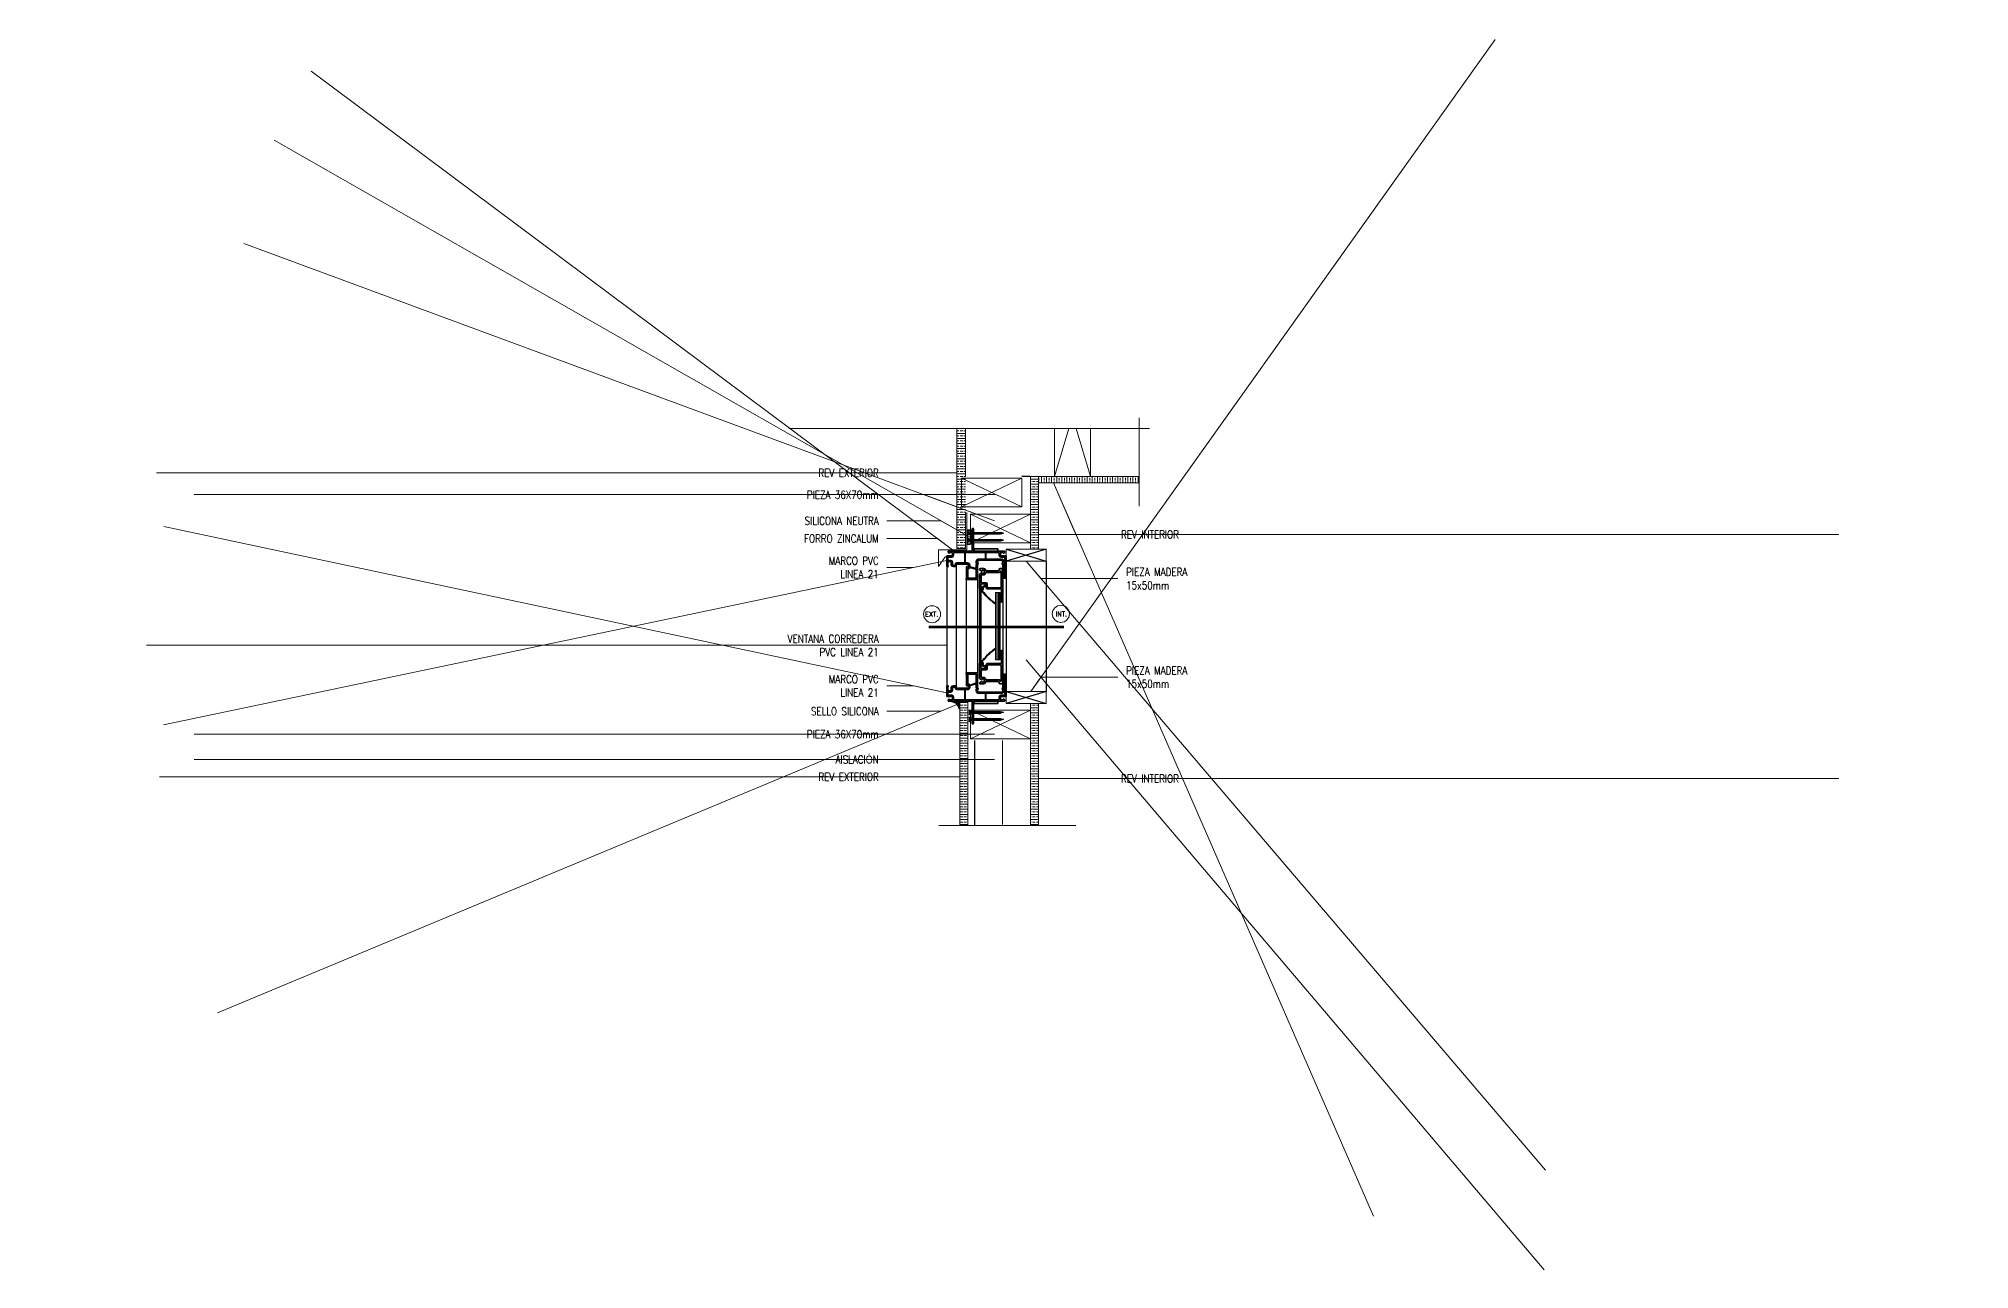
# Model space of a CAD drawing. Header units: metres. Extents: x -2 to 690, y -116 to 73.
# Drawn here: x 148.163 to 150.575, y 26.283 to 27.821 of the extents above; entities that cross this region are included whole.
import ezdxf

# ---------------------------------------------------------------- set-up
doc = ezdxf.new("R2010")
doc.units = ezdxf.units.M
doc.header["$LTSCALE"] = 5
doc.header["$MEASUREMENT"] = 0
doc.layers.get('0').update_dxf_attribs({"color": 30})
doc.layers.get('DEFPOINTS').update_dxf_attribs({"color": 210})
doc.layers.add('_AUX', color=210, linetype='Continuous', lineweight=18, plot=False)
for name, color, linetype, lineweight in [('A-ANNO-SYMB', 3, 'Continuous', 18), ('A-ANNO-TEXT', 3, 'Continuous', 18), ('A-DETL-PATT', 8, 'Continuous', 18), ('A-ELEV-MBE1', 7, 'Continuous', 35), ('A-ELEV-MBE2', 4, 'Continuous', 25), ('A-FURN', 8, 'Continuous', 18), ('A-WALL-PATT', 8, 'Continuous', 18), ('A-WALL-STUD', 3, 'Continuous', 18)]:
    doc.layers.add(name, color=color, linetype=linetype, lineweight=lineweight)
doc.styles.add('E-ROMANS', font='romans.shx', dxfattribs={"width": 0.8})
doc.dimstyles.new('E-0100_TICK_12', dxfattribs={"dimscale": 0.001, "dimtxt": 120, "dimasz": 120, "dimexe": 60, "dimexo": 40, "dimgap": 60, "dimtad": 0, "dimzin": 0, "dimdsep": 46, "dimtxsty": 'E-ROMANS', "dimblk": 'OBLIQUE', "dimcen": 60, "dimclrd": 256, "dimclre": 256, "dimclrt": 256, "dimadec": 0, "dimazin": 0, "dimtfac": 1, "dimtmove": 1, "dimatfit": 3, "dimldrblk": 'OPEN90', "dimfxl": 1, "dimtfill": 1, "dimtolj": 1, "dimtzin": 0, "dimlwd": -1, "dimarcsym": 0})
pattern_1 = [(0, (-421.595393, 3.4898223), (0, 0.00635), []), (0, (-421.595393, 3.4929973), (0, 0.00635), [0.003175, -0.0015875])]

# ---------------------------------------------------------------- blocks, each defined once
blk = doc.blocks.new('_Oblique')
at = {"color": 0, "linetype": 'ByBlock', "lineweight": -2}
blk.add_line((-0.5, -0.5), (0.5, 0.5), dxfattribs=at)

msp = doc.modelspace()

# ---------------------------------------------------------------- hatches: boundary and pattern name
at = {"layer": 'A-DETL-PATT'}
h = msp.add_hatch(dxfattribs=at)
h.set_pattern_fill('BRASS', color=256, scale=0.001, style=0)
h.set_pattern_definition(pattern_1)
h.paths.add_polyline_path([(149.3209, 27.2738), (149.3209, 27.3337), (149.3099, 27.3337), (149.3099, 27.1838), (149.3209, 27.1838), (149.3209, 27.2288)])
h = msp.add_hatch(dxfattribs=at)
h.set_pattern_fill('BRASS', color=256, scale=0.001, style=0)
h.set_pattern_definition(pattern_1)
h.paths.add_polyline_path([(149.4119, 27.2738), (149.4019, 27.2738), (149.4019, 27.183), (149.4119, 27.183)])
h = msp.add_hatch(dxfattribs=at)
h.set_pattern_fill('BRASS', color=256, scale=0.001, angle=90, style=0)
h.set_pattern_definition([(90, (-421.595393, 3.4898223), (-0.00635, 4e-19), []), (90, (-421.598568, 3.4898223), (-0.00635, 4e-19), [0.003175, -0.0015875])])
h.paths.add_polyline_path([(149.5379, 27.2738), (149.4769, 27.2738), (149.4769, 27.2738), (149.4318, 27.2738), (149.4318, 27.2738), (149.4119, 27.2738), (149.4119, 27.2658), (149.5379, 27.2658)])
h = msp.add_hatch(dxfattribs=at)
h.set_pattern_fill('LINE', color=256, scale=0.0001, angle=45, style=0)
h.set_pattern_definition([(45, (-421.59539288, 3.48982233), (-0.00022450640303, 0.00022450640303), [])])
edge = h.paths.add_edge_path()
edge.add_line((149.3128, 26.9921), (149.3037, 26.9921))
edge.add_spline(control_points=[(149.3037, 26.9921), (149.3074, 26.9914), (149.3091, 26.9902), (149.3104, 26.9885)], knot_values=[1, 1, 1, 1, 2, 2, 2, 2], weights=[1, 1, 1, 1], degree=3, periodic=0)
edge.add_spline(control_points=[(149.3104, 26.9885), (149.3118, 26.9867), (149.3125, 26.9845), (149.3128, 26.9831)], knot_values=[0, 0, 0, 0, 1, 1, 1, 1], weights=[1, 1, 1, 1], degree=3, periodic=0)
edge.add_line((149.3128, 26.9831), (149.3128, 26.9921))
h = msp.add_hatch(dxfattribs=at)
h.set_pattern_fill('BRASS', color=256, scale=0.001, style=0)
h.set_pattern_definition(pattern_1)
h.paths.add_polyline_path([(149.3238, 26.992), (149.3138, 26.992), (149.3138, 26.8377), (149.3238, 26.8377)])
h = msp.add_hatch(dxfattribs=at)
h.set_pattern_fill('BRASS', color=256, scale=0.001, style=0)
h.set_pattern_definition(pattern_1)
h.paths.add_polyline_path([(149.4119, 26.9902), (149.4019, 26.9902), (149.4019, 26.8377), (149.4119, 26.8377)])

# ---------------------------------------------------------------- linework, layer by layer
at = {"layer": '_AUX'}
msp.add_line((149.5379, 27.2367), (149.5379, 27.3469), dxfattribs=at)
for points in [[(149.5505, 27.3337), (149.0999, 27.3337)], [(149.2874, 26.8377), (149.4586, 26.8377)]]:
    msp.add_lwpolyline(points, dxfattribs=at)
at = {"layer": 'A-ANNO-SYMB'}
for p, q in [((149.3209, 27.2738), (149.3209, 27.3337)), ((149.5379, 27.2738), (149.4019, 27.2738)), ((149.5379, 27.2658), (149.4119, 27.2658)), ((149.358, 27.1287), (149.358, 27.0862)), ((149.358, 27.0862), (149.358, 27.1287)), ((149.364, 27.1287), (149.358, 27.1287)), ((149.358, 27.1287), (149.364, 27.1287)), ((149.3586, 27.0862), (149.3586, 27.1287)), ((149.3602, 27.0862), (149.3602, 27.1287)), ((149.3616, 27.1287), (149.363, 27.1287)), ((149.3618, 27.0862), (149.3618, 27.1287)), ((149.3634, 27.0862), (149.3634, 27.1287)), ((149.364, 27.1287), (149.364, 27.0862)), ((149.364, 27.1287), (149.364, 27.0862)), ((149.364, 27.118), (149.364, 27.128)), ((149.358, 27.0846), (149.358, 27.0447)), ((149.358, 27.0447), (149.358, 27.0846)), ((149.3586, 27.0447), (149.3586, 27.0846)), ((149.3602, 27.0447), (149.3602, 27.0846)), ((149.3618, 27.0447), (149.3618, 27.0846)), ((149.3634, 27.0447), (149.3634, 27.0846)), ((149.364, 27.0846), (149.364, 27.0447)), ((149.364, 27.0846), (149.364, 27.0447)), ((149.364, 27.0447), (149.358, 27.0447)), ((149.3639, 27.0447), (149.3606, 27.0447)), ((149.364, 27.0458), (149.364, 27.0558)), ((149.3128, 26.9921), (149.3037, 26.9921)), ((149.3128, 26.9831), (149.3128, 26.9921)), ((149.3238, 26.992), (149.3138, 26.992))]:
    msp.add_line(p, q, dxfattribs=at)
for points in [[(149.3099, 27.1838), (149.3099, 27.3337)], [(149.4769, 27.3337), (149.4769, 27.2738), (149.4318, 27.2738)], [(149.4319, 27.2738), (149.4319, 27.3337)], [(149.4498, 27.3337), (149.4319, 27.2738)], [(149.4589, 27.3337), (149.4769, 27.2738)], [(149.4019, 27.2738), (149.4019, 27.183)], [(149.4119, 27.183), (149.4119, 27.2738)], [(149.3224, 27.2288), (149.3224, 27.2288), (149.3224, 27.2288), (149.3224, 27.1822), (149.2868, 27.1822), (149.2868, 27.1614), (149.2957, 27.174), (149.2957, 27.174)], [(149.3209, 27.2288), (149.3209, 27.1838), (149.3099, 27.1838)], [(149.3138, 26.992), (149.3138, 26.8377)], [(149.3238, 26.8377), (149.3238, 26.992)], [(149.4019, 26.8377), (149.4019, 26.9902)], [(149.4119, 26.9902), (149.4119, 26.8377)]]:
    msp.add_lwpolyline(points, dxfattribs=at)
for points in [[(149.3715, 27.183), (149.4215, 27.183), (149.4215, 27.1679), (149.3715, 27.1679)], [(149.3715, 27.0052), (149.4215, 27.0052), (149.4215, 26.9902), (149.3715, 26.9902)]]:
    msp.add_lwpolyline(points, close=True, dxfattribs=at)
msp.add_open_spline([(149.3128, 26.9831), (149.3125, 26.9845), (149.3118, 26.9867), (149.3104, 26.9885), (149.3091, 26.9902), (149.3074, 26.9914), (149.3037, 26.9921)], degree=3, knots=[0, 0, 0, 0, 1, 1, 1, 2, 2, 2, 2], dxfattribs=at)
at = {"layer": 'A-ANNO-TEXT'}
for centre, radius, start, end in [((149.2789, 27.1017), 0.0106, 0, 180), ((149.2789, 27.1017), 0.0106, 180, 0), ((149.4399, 27.1022), 0.0107, 0, 180), ((149.4399, 27.1022), 0.0107, 180, 0)]:
    msp.add_arc(centre, radius, start, end, dxfattribs=at)
at = {"layer": 'A-ELEV-MBE1'}
for p, q in [((149.323, 27.2069), (149.323, 27.1894)), ((149.3268, 27.2069), (149.323, 27.2069)), ((149.323, 27.1894), (149.3268, 27.1894)), ((149.3268, 27.1894), (149.3268, 27.2069)), ((149.3292, 27.2083), (149.3292, 27.1806)), ((149.3307, 27.1806), (149.3307, 27.2083)), ((149.2972, 27.1745), (149.2972, 27.1611)), ((149.3036, 27.1745), (149.2972, 27.1745)), ((149.2987, 27.1726), (149.2987, 27.1694)), ((149.2987, 27.1626), (149.2987, 27.1667)), ((149.2989, 27.1799), (149.2989, 27.1786)), ((149.2989, 27.1786), (149.3002, 27.1778)), ((149.3036, 27.173), (149.2991, 27.173)), ((149.2991, 27.169), (149.3022, 27.169)), ((149.3288, 27.1803), (149.2992, 27.1803)), ((149.2995, 27.1675), (149.3022, 27.1675)), ((149.3002, 27.1778), (149.3008, 27.1778)), ((149.3008, 27.1778), (149.3008, 27.1783)), ((149.3012, 27.1787), (149.304, 27.1787)), ((149.303, 27.1667), (149.303, 27.1634)), ((149.3044, 27.1783), (149.3044, 27.1753)), ((149.3045, 27.1667), (149.3045, 27.1634)), ((149.3059, 27.1783), (149.3059, 27.1753)), ((149.3193, 27.1787), (149.3063, 27.1787)), ((149.31, 27.1658), (149.3193, 27.1658)), ((149.31, 27.1643), (149.323, 27.1643)), ((149.3197, 27.1662), (149.3197, 27.1783)), ((149.3205, 27.1783), (149.3205, 27.1662)), ((149.3452, 27.1787), (149.3209, 27.1787)), ((149.3209, 27.1658), (149.323, 27.1658)), ((149.3695, 27.1803), (149.3311, 27.1803)), ((149.3316, 27.1832), (149.3316, 27.1805)), ((149.361, 27.1832), (149.3316, 27.1832)), ((149.3316, 27.1805), (149.361, 27.1805)), ((149.334, 27.1659), (149.334, 27.167)), ((149.3342, 27.1642), (149.3344, 27.1645)), ((149.3356, 27.1659), (149.3356, 27.167)), ((149.3366, 27.1659), (149.3356, 27.1659)), ((149.3356, 27.1634), (149.3366, 27.1652)), ((149.3366, 27.1652), (149.3366, 27.1659)), ((149.3376, 27.1706), (149.3452, 27.1706)), ((149.3376, 27.1691), (149.3654, 27.1691)), ((149.3455, 27.171), (149.3455, 27.1783)), ((149.3463, 27.1783), (149.3463, 27.171)), ((149.3624, 27.1787), (149.3467, 27.1787)), ((149.3467, 27.1706), (149.3654, 27.1706)), ((149.361, 27.1805), (149.361, 27.1832)), ((149.3628, 27.1753), (149.3628, 27.1783)), ((149.3643, 27.1753), (149.3643, 27.1783)), ((149.3647, 27.1787), (149.3675, 27.1787)), ((149.3715, 27.1745), (149.3651, 27.1745)), ((149.3696, 27.173), (149.3651, 27.173)), ((149.3664, 27.1659), (149.3664, 27.1652)), ((149.3674, 27.1659), (149.3664, 27.1659)), ((149.3664, 27.1652), (149.3674, 27.1634)), ((149.3674, 27.167), (149.3674, 27.1659)), ((149.3679, 27.1783), (149.3679, 27.1778)), ((149.3679, 27.1778), (149.3685, 27.1778)), ((149.3685, 27.1778), (149.3698, 27.1786)), ((149.3687, 27.1642), (149.3686, 27.1645)), ((149.3693, 27.1666), (149.3696, 27.1666)), ((149.3693, 27.1659), (149.3696, 27.1659)), ((149.3698, 27.1786), (149.3698, 27.1799)), ((149.37, 27.167), (149.37, 27.1726)), ((149.37, 27.1655), (149.37, 27.1486)), ((149.3715, 27.1483), (149.3715, 27.1745)), ((149.2972, 27.1611), (149.2987, 27.1611)), ((149.3053, 27.1626), (149.3073, 27.1626)), ((149.3053, 27.1611), (149.3085, 27.1611)), ((149.3077, 27.163), (149.3077, 27.1635)), ((149.3092, 27.1618), (149.3092, 27.1635)), ((149.3214, 27.146), (149.3214, 27.1455)), ((149.322, 27.1464), (149.3218, 27.1464)), ((149.3218, 27.1451), (149.3348, 27.1451)), ((149.322, 27.1611), (149.322, 27.1464)), ((149.3226, 27.1611), (149.322, 27.1611)), ((149.3236, 27.1602), (149.3226, 27.1611)), ((149.3235, 27.1581), (149.3235, 27.147)), ((149.3239, 27.1466), (149.3336, 27.1466)), ((149.3246, 27.1627), (149.3246, 27.1608)), ((149.3261, 27.1627), (149.3261, 27.1614)), ((149.3264, 27.161), (149.3335, 27.1588)), ((149.3338, 27.1579), (149.3264, 27.1602)), ((149.334, 27.1592), (149.334, 27.1634)), ((149.334, 27.147), (149.334, 27.1576)), ((149.3356, 27.1459), (149.3356, 27.1634)), ((149.3409, 27.1556), (149.3381, 27.1572)), ((149.3381, 27.1518), (149.3409, 27.1535)), ((149.3381, 27.1332), (149.3381, 27.1518)), ((149.3396, 27.1587), (149.3438, 27.1587)), ((149.3401, 27.1587), (149.3431, 27.1587)), ((149.3431, 27.1507), (149.3401, 27.1507)), ((149.3401, 27.1507), (149.3401, 27.1411)), ((149.3401, 27.1411), (149.3464, 27.1411)), ((149.3415, 27.1556), (149.3409, 27.1556)), ((149.3409, 27.1535), (149.3415, 27.1535)), ((149.3415, 27.1569), (149.3415, 27.1556)), ((149.3423, 27.1569), (149.3415, 27.1569)), ((149.3415, 27.1535), (149.3415, 27.1522)), ((149.3416, 27.1522), (149.3423, 27.1522)), ((149.3443, 27.1542), (149.3443, 27.1549)), ((149.3461, 27.1557), (149.3611, 27.1557)), ((149.3461, 27.1537), (149.3626, 27.1537)), ((149.3651, 27.1587), (149.3641, 27.1587)), ((149.3641, 27.1552), (149.3641, 27.1552)), ((149.3651, 27.1347), (149.3651, 27.1552)), ((149.3672, 27.1566), (149.3672, 27.1175)), ((149.3672, 27.1501), (149.3672, 27.1474)), ((149.3674, 27.1634), (149.3674, 27.1505)), ((149.3679, 27.1467), (149.3698, 27.1467)), ((149.3687, 27.1486), (149.3687, 27.1495)), ((149.3689, 27.1505), (149.3689, 27.1634)), ((149.3696, 27.1482), (149.3691, 27.1482)), ((149.3413, 27.1332), (149.3381, 27.1332)), ((149.346, 27.1396), (149.34, 27.1396)), ((149.34, 27.1396), (149.34, 27.1346)), ((149.34, 27.1346), (149.3413, 27.1346)), ((149.3406, 27.1328), (149.3419, 27.1328)), ((149.3413, 27.1356), (149.3457, 27.1379)), ((149.3414, 27.1352), (149.3413, 27.1356)), ((149.3419, 27.1347), (149.3414, 27.1352)), ((149.3419, 27.1328), (149.3419, 27.1347)), ((149.346, 27.1372), (149.3426, 27.1354)), ((149.3426, 27.1354), (149.3427, 27.1328)), ((149.346, 27.1358), (149.346, 27.1396)), ((149.3475, 27.1332), (149.346, 27.1358)), ((149.3655, 27.1332), (149.3475, 27.1332)), ((149.3479, 27.1396), (149.3479, 27.1363)), ((149.3479, 27.1363), (149.3488, 27.1347)), ((149.3651, 27.1347), (149.3488, 27.1347)), ((149.364, 27.128), (149.3655, 27.128)), ((149.364, 27.1273), (149.3645, 27.1273)), ((149.364, 27.1263), (149.3645, 27.1263)), ((149.364, 27.1253), (149.3645, 27.1253)), ((149.364, 27.1243), (149.3645, 27.1243)), ((149.364, 27.1233), (149.3645, 27.1233)), ((149.364, 27.1223), (149.3645, 27.1223)), ((149.364, 27.1213), (149.3645, 27.1213)), ((149.364, 27.1203), (149.3645, 27.1203)), ((149.364, 27.1193), (149.3645, 27.1193)), ((149.364, 27.1183), (149.3645, 27.1183)), ((149.3655, 27.118), (149.364, 27.118)), ((149.3645, 27.1273), (149.3648, 27.1278)), ((149.3648, 27.1268), (149.3645, 27.1273)), ((149.3645, 27.1263), (149.3648, 27.1268)), ((149.3648, 27.1258), (149.3645, 27.1263)), ((149.3645, 27.1253), (149.3648, 27.1258)), ((149.3648, 27.1248), (149.3645, 27.1253)), ((149.3645, 27.1243), (149.3648, 27.1248)), ((149.3648, 27.1238), (149.3645, 27.1243)), ((149.3645, 27.1233), (149.3648, 27.1238)), ((149.3648, 27.1228), (149.3645, 27.1233)), ((149.3645, 27.1223), (149.3648, 27.1228)), ((149.3648, 27.1218), (149.3645, 27.1223)), ((149.3645, 27.1213), (149.3648, 27.1218)), ((149.3648, 27.1208), (149.3645, 27.1213)), ((149.3645, 27.1203), (149.3648, 27.1208)), ((149.3648, 27.1198), (149.3645, 27.1203)), ((149.3645, 27.1193), (149.3648, 27.1198)), ((149.3648, 27.1188), (149.3645, 27.1193)), ((149.3645, 27.1183), (149.3648, 27.1188)), ((149.3647, 27.118), (149.3645, 27.1183)), ((149.3648, 27.1278), (149.3646, 27.128)), ((149.3648, 27.1278), (149.3653, 27.1278)), ((149.3648, 27.1268), (149.3653, 27.1268)), ((149.3648, 27.1258), (149.3653, 27.1258)), ((149.3648, 27.1248), (149.3653, 27.1248)), ((149.3648, 27.1238), (149.3653, 27.1238)), ((149.3648, 27.1228), (149.3653, 27.1228)), ((149.3648, 27.1218), (149.3653, 27.1218)), ((149.3648, 27.1208), (149.3653, 27.1208)), ((149.3648, 27.1198), (149.3653, 27.1198)), ((149.3648, 27.1188), (149.3653, 27.1188)), ((149.3653, 27.1278), (149.3655, 27.128)), ((149.3655, 27.1275), (149.3653, 27.1278)), ((149.3653, 27.1268), (149.3655, 27.127)), ((149.3655, 27.1265), (149.3653, 27.1268)), ((149.3653, 27.1258), (149.3655, 27.126)), ((149.3655, 27.1255), (149.3653, 27.1258)), ((149.3653, 27.1248), (149.3655, 27.1251)), ((149.3655, 27.1245), (149.3653, 27.1248)), ((149.3653, 27.1238), (149.3655, 27.1241)), ((149.3655, 27.1235), (149.3653, 27.1238)), ((149.3653, 27.1228), (149.3655, 27.1231)), ((149.3655, 27.1225), (149.3653, 27.1228)), ((149.3653, 27.1218), (149.3655, 27.1221)), ((149.3655, 27.1215), (149.3653, 27.1218)), ((149.3653, 27.1208), (149.3655, 27.1211)), ((149.3655, 27.1205), (149.3653, 27.1208)), ((149.3653, 27.1198), (149.3655, 27.1201)), ((149.3655, 27.1195), (149.3653, 27.1198)), ((149.3653, 27.1188), (149.3655, 27.1191)), ((149.3655, 27.1186), (149.3653, 27.1188)), ((149.3654, 27.118), (149.3655, 27.1181)), ((149.3655, 27.1175), (149.3655, 27.1332)), ((149.3655, 27.128), (149.3655, 27.118)), ((149.364, 27.0558), (149.3655, 27.0558)), ((149.364, 27.0551), (149.3645, 27.0551)), ((149.364, 27.0541), (149.3645, 27.0541)), ((149.364, 27.0531), (149.3645, 27.0531)), ((149.364, 27.0521), (149.3645, 27.0521)), ((149.364, 27.0511), (149.3645, 27.0511)), ((149.364, 27.0501), (149.3645, 27.0501)), ((149.364, 27.0491), (149.3645, 27.0491)), ((149.364, 27.0481), (149.3645, 27.0481)), ((149.364, 27.0471), (149.3645, 27.0471)), ((149.364, 27.0461), (149.3645, 27.0461)), ((149.3655, 27.0458), (149.364, 27.0458)), ((149.3645, 27.0551), (149.3648, 27.0555)), ((149.3648, 27.0546), (149.3645, 27.0551)), ((149.3645, 27.0541), (149.3648, 27.0546)), ((149.3648, 27.0536), (149.3645, 27.0541)), ((149.3645, 27.0531), (149.3648, 27.0536)), ((149.3648, 27.0526), (149.3645, 27.0531)), ((149.3645, 27.0521), (149.3648, 27.0526)), ((149.3648, 27.0516), (149.3645, 27.0521)), ((149.3645, 27.0511), (149.3648, 27.0516)), ((149.3648, 27.0506), (149.3645, 27.0511)), ((149.3645, 27.0501), (149.3648, 27.0506)), ((149.3648, 27.0496), (149.3645, 27.0501)), ((149.3645, 27.0491), (149.3648, 27.0496)), ((149.3648, 27.0486), (149.3645, 27.0491)), ((149.3645, 27.0481), (149.3648, 27.0486)), ((149.3648, 27.0476), (149.3645, 27.0481)), ((149.3645, 27.0471), (149.3648, 27.0476)), ((149.3648, 27.0466), (149.3645, 27.0471)), ((149.3645, 27.0461), (149.3648, 27.0466)), ((149.3647, 27.0458), (149.3645, 27.0461)), ((149.3648, 27.0555), (149.3646, 27.0558)), ((149.3648, 27.0555), (149.3653, 27.0555)), ((149.3648, 27.0546), (149.3653, 27.0546)), ((149.3648, 27.0536), (149.3653, 27.0536)), ((149.3648, 27.0526), (149.3653, 27.0526)), ((149.3648, 27.0516), (149.3653, 27.0516)), ((149.3648, 27.0506), (149.3653, 27.0506)), ((149.3648, 27.0496), (149.3653, 27.0496)), ((149.3648, 27.0486), (149.3653, 27.0486)), ((149.3648, 27.0476), (149.3653, 27.0476)), ((149.3648, 27.0466), (149.3653, 27.0466)), ((149.3653, 27.0555), (149.3655, 27.0558)), ((149.3655, 27.0553), (149.3653, 27.0555)), ((149.3653, 27.0546), (149.3655, 27.0548)), ((149.3655, 27.0543), (149.3653, 27.0546)), ((149.3653, 27.0536), (149.3655, 27.0538)), ((149.3655, 27.0533), (149.3653, 27.0536)), ((149.3653, 27.0526), (149.3655, 27.0528)), ((149.3655, 27.0523), (149.3653, 27.0526)), ((149.3653, 27.0516), (149.3655, 27.0518)), ((149.3655, 27.0513), (149.3653, 27.0516)), ((149.3653, 27.0506), (149.3655, 27.0509)), ((149.3655, 27.0503), (149.3653, 27.0506)), ((149.3653, 27.0496), (149.3655, 27.0499)), ((149.3655, 27.0493), (149.3653, 27.0496)), ((149.3653, 27.0486), (149.3655, 27.0489)), ((149.3655, 27.0483), (149.3653, 27.0486)), ((149.3653, 27.0476), (149.3655, 27.0479)), ((149.3655, 27.0473), (149.3653, 27.0476)), ((149.3653, 27.0466), (149.3655, 27.0469)), ((149.3655, 27.0463), (149.3653, 27.0466)), ((149.3654, 27.0458), (149.3655, 27.0459)), ((149.3655, 27.0559), (149.3655, 27.0401)), ((149.3655, 27.0558), (149.3655, 27.0458)), ((149.3672, 27.0167), (149.3672, 27.0559)), ((149.3214, 27.0274), (149.3214, 27.0279)), ((149.3218, 27.0283), (149.3348, 27.0283)), ((149.322, 27.027), (149.3218, 27.027)), ((149.322, 27.0123), (149.322, 27.027)), ((149.3235, 27.0152), (149.3235, 27.0263)), ((149.3239, 27.0267), (149.3336, 27.0267)), ((149.334, 27.0263), (149.334, 27.0158)), ((149.3356, 27.0275), (149.3356, 27.0099)), ((149.3413, 27.0401), (149.3381, 27.0401)), ((149.3381, 27.0401), (149.3381, 27.0215)), ((149.3381, 27.0215), (149.3409, 27.0199)), ((149.34, 27.0387), (149.3413, 27.0387)), ((149.34, 27.0338), (149.34, 27.0387)), ((149.346, 27.0338), (149.34, 27.0338)), ((149.3401, 27.0322), (149.3464, 27.0322)), ((149.3401, 27.0227), (149.3401, 27.0322)), ((149.3431, 27.0227), (149.3401, 27.0227)), ((149.3406, 27.0406), (149.3419, 27.0405)), ((149.3409, 27.0199), (149.3415, 27.0199)), ((149.3414, 27.0382), (149.3413, 27.0377)), ((149.3413, 27.0377), (149.3457, 27.0355)), ((149.3419, 27.0386), (149.3414, 27.0382)), ((149.3415, 27.0199), (149.3415, 27.0211)), ((149.3416, 27.0212), (149.3423, 27.0212)), ((149.3419, 27.0405), (149.3419, 27.0386)), ((149.3426, 27.0379), (149.3427, 27.0405)), ((149.346, 27.0361), (149.3426, 27.0379)), ((149.3475, 27.0401), (149.346, 27.0376)), ((149.346, 27.0376), (149.346, 27.0338)), ((149.3461, 27.0197), (149.3626, 27.0197)), ((149.3655, 27.0401), (149.3475, 27.0401)), ((149.3479, 27.0371), (149.3488, 27.0386)), ((149.3479, 27.0338), (149.3479, 27.0371)), ((149.3651, 27.0386), (149.3488, 27.0386)), ((149.3651, 27.0386), (149.3651, 27.0182)), ((149.3672, 27.0232), (149.3672, 27.0259)), ((149.3674, 27.0099), (149.3674, 27.0229)), ((149.3679, 27.0267), (149.3698, 27.0267)), ((149.3687, 27.0248), (149.3687, 27.0238)), ((149.3689, 27.0228), (149.3689, 27.0099)), ((149.3696, 27.0251), (149.3691, 27.0251)), ((149.37, 27.0079), (149.37, 27.0248)), ((149.3715, 27.025), (149.3715, 26.9989)), ((149.2972, 27.0123), (149.2987, 27.0123)), ((149.2972, 26.9989), (149.2972, 27.0123)), ((149.3036, 26.9989), (149.2972, 26.9989)), ((149.2987, 27.0107), (149.2987, 27.0067)), ((149.2987, 27.0008), (149.2987, 27.004)), ((149.2989, 26.9948), (149.3002, 26.9955)), ((149.2991, 27.0044), (149.3022, 27.0044)), ((149.3036, 27.0004), (149.2991, 27.0004)), ((149.2995, 27.0059), (149.3022, 27.0059)), ((149.3002, 26.9955), (149.3008, 26.9955)), ((149.3008, 26.9955), (149.3008, 26.995)), ((149.303, 27.0067), (149.303, 27.01)), ((149.3044, 26.995), (149.3044, 26.9981)), ((149.3045, 27.0067), (149.3045, 27.01)), ((149.3053, 27.0123), (149.3085, 27.0123)), ((149.3053, 27.0107), (149.3073, 27.0107)), ((149.3059, 26.995), (149.3059, 26.9981)), ((149.3077, 27.0104), (149.3077, 27.0099)), ((149.3092, 27.0115), (149.3092, 27.0099)), ((149.31, 27.0091), (149.323, 27.0091)), ((149.31, 27.0075), (149.3193, 27.0075)), ((149.3197, 27.0072), (149.3197, 26.995)), ((149.3205, 26.995), (149.3205, 27.0072)), ((149.3209, 27.0075), (149.323, 27.0075)), ((149.3226, 27.0123), (149.322, 27.0123)), ((149.3236, 27.0132), (149.3226, 27.0123)), ((149.3246, 27.0106), (149.3246, 27.0125)), ((149.3261, 27.0106), (149.3261, 27.012)), ((149.3338, 27.0154), (149.3264, 27.0132)), ((149.3264, 27.0124), (149.3335, 27.0146)), ((149.334, 27.0142), (149.334, 27.0099)), ((149.334, 27.0075), (149.334, 27.0063)), ((149.3342, 27.0091), (149.3344, 27.0089)), ((149.3356, 27.0099), (149.3366, 27.0081)), ((149.3356, 27.0075), (149.3356, 27.0063)), ((149.3366, 27.0075), (149.3356, 27.0075)), ((149.3366, 27.0081), (149.3366, 27.0075)), ((149.3376, 27.0043), (149.3654, 27.0043)), ((149.3376, 27.0028), (149.3452, 27.0028)), ((149.3409, 27.0177), (149.3381, 27.0161)), ((149.3396, 27.0147), (149.3438, 27.0147)), ((149.3401, 27.0147), (149.3431, 27.0147)), ((149.3415, 27.0177), (149.3409, 27.0177)), ((149.3415, 27.0164), (149.3415, 27.0177)), ((149.3423, 27.0164), (149.3415, 27.0164)), ((149.3443, 27.0192), (149.3443, 27.0185)), ((149.3455, 27.0024), (149.3455, 26.995)), ((149.3461, 27.0177), (149.3611, 27.0177)), ((149.3463, 26.995), (149.3463, 27.0024)), ((149.3467, 27.0028), (149.3654, 27.0028)), ((149.3628, 26.9981), (149.3628, 26.995)), ((149.3641, 27.0182), (149.3641, 27.0182)), ((149.3651, 27.0147), (149.3641, 27.0147)), ((149.3643, 26.9981), (149.3643, 26.995)), ((149.3696, 27.0004), (149.3651, 27.0004)), ((149.3715, 26.9989), (149.3651, 26.9989)), ((149.3664, 27.0081), (149.3674, 27.0099)), ((149.3664, 27.0075), (149.3664, 27.0081)), ((149.3674, 27.0075), (149.3664, 27.0075)), ((149.3674, 27.0063), (149.3674, 27.0075)), ((149.3679, 26.9955), (149.3685, 26.9955)), ((149.3679, 26.995), (149.3679, 26.9955)), ((149.3685, 26.9955), (149.3698, 26.9948)), ((149.3687, 27.0091), (149.3686, 27.0089)), ((149.3693, 27.0075), (149.3696, 27.0075)), ((149.3693, 27.0067), (149.3696, 27.0067)), ((149.37, 27.0063), (149.37, 27.0008)), ((149.2989, 26.9935), (149.2989, 26.9948)), ((149.3288, 26.9931), (149.2992, 26.9931)), ((149.3012, 26.9946), (149.304, 26.9946)), ((149.3193, 26.9946), (149.3063, 26.9946)), ((149.3452, 26.9946), (149.3209, 26.9946)), ((149.3292, 26.9651), (149.3292, 26.9927)), ((149.3307, 26.9927), (149.3307, 26.9651)), ((149.3695, 26.9931), (149.3311, 26.9931)), ((149.3316, 26.9902), (149.3316, 26.9928)), ((149.3316, 26.9928), (149.361, 26.9928)), ((149.361, 26.9902), (149.3316, 26.9902)), ((149.3624, 26.9946), (149.3467, 26.9946)), ((149.361, 26.9928), (149.361, 26.9902)), ((149.3647, 26.9946), (149.3675, 26.9946)), ((149.3698, 26.9948), (149.3698, 26.9935))]:
    msp.add_line(p, q, dxfattribs=at)
for centre, radius, start, end in [((149.3299, 27.2083), 0.000767, 0, 180), ((149.2991, 27.1726), 0.000384, 90, 180), ((149.2991, 27.1694), 0.000384, 180, 270), ((149.2995, 27.1667), 0.000767, 90, 180), ((149.2992, 27.1799), 0.000384, 90, 180), ((149.3012, 27.1783), 0.000384, 90, 180), ((149.3022, 27.1667), 0.0023, 0, 90), ((149.3022, 27.1667), 0.000767, 0, 90), ((149.3036, 27.1753), 0.0023, 270, 360), ((149.3036, 27.1753), 0.000767, 270, 0), ((149.304, 27.1783), 0.000384, 0, 90), ((149.3063, 27.1783), 0.000384, 90, 180), ((149.31, 27.1635), 0.0023, 90, 180), ((149.31, 27.1635), 0.000767, 90, 180), ((149.3193, 27.1783), 0.000384, 0, 90), ((149.3193, 27.1662), 0.000384, 270, 360), ((149.3209, 27.1783), 0.000384, 90, 180), ((149.3209, 27.1662), 0.000384, 180, 270), ((149.323, 27.1627), 0.00307, 360, 90), ((149.323, 27.1627), 0.00153, 0, 90), ((149.3288, 27.1806), 0.000384, 270, 0), ((149.3311, 27.1806), 0.000384, 180, 270), ((149.3376, 27.167), 0.00358, 90, 180), ((149.3356, 27.1659), 0.00153, 180, 218.1947), ((149.3341, 27.1647), 0.000384, 330, 38.1947), ((149.3376, 27.167), 0.00205, 90, 180), ((149.3452, 27.1783), 0.000384, 0, 90), ((149.3452, 27.171), 0.000384, 270, 0), ((149.3467, 27.1783), 0.000384, 90, 180), ((149.3467, 27.171), 0.000384, 180, 270), ((149.3624, 27.1783), 0.000384, 0, 90), ((149.3651, 27.1753), 0.0023, 180, 270), ((149.3647, 27.1783), 0.000384, 90, 180), ((149.3651, 27.1753), 0.000767, 180, 270), ((149.3654, 27.167), 0.00358, 0, 90), ((149.3654, 27.167), 0.00205, 0, 90), ((149.3675, 27.1783), 0.000384, 0, 90), ((149.3689, 27.1647), 0.000384, 141.8053, 210), ((149.3674, 27.1659), 0.00153, 321.8053, 348.463), ((149.3693, 27.167), 0.000384, 180, 270), ((149.3693, 27.1655), 0.000384, 90, 168.463), ((149.3695, 27.1799), 0.000384, 0, 90), ((149.3696, 27.1726), 0.000384, 0, 90), ((149.3696, 27.167), 0.000384, 270, 0), ((149.3696, 27.1655), 0.000384, 0, 90), ((149.2987, 27.1618), 0.000767, 270, 90), ((149.3053, 27.1634), 0.0023, 180, 270), ((149.3053, 27.1634), 0.000767, 180, 270), ((149.3073, 27.163), 0.000384, 270, 360), ((149.3085, 27.1618), 0.000767, 270, 0), ((149.3218, 27.146), 0.000384, 90, 180), ((149.3218, 27.1455), 0.000384, 180, 270), ((149.3239, 27.1581), 0.000384, 92.7294, 180), ((149.3239, 27.147), 0.000384, 180, 270), ((149.3238, 27.1604), 0.000384, 225, 268.0802), ((149.3238, 27.1608), 0.000767, 271.3575, 360), ((149.3238, 27.1608), 0.0023, 272.7294, 337.926), ((149.3263, 27.1598), 0.000384, 73, 157.926), ((149.3265, 27.1614), 0.000384, 180, 253), ((149.3336, 27.1592), 0.000384, 253, 0), ((149.3336, 27.147), 0.000384, 270, 360), ((149.3336, 27.1576), 0.000384, 0, 73), ((149.3356, 27.1634), 0.00153, 150, 180), ((149.3348, 27.1459), 0.000767, 270, 0), ((149.3396, 27.1572), 0.00153, 90, 176.7025), ((149.3423, 27.1549), 0.00201, 0, 90), ((149.3423, 27.1542), 0.00201, 270, 0), ((149.3431, 27.1557), 0.00301, 0, 90), ((149.3431, 27.1537), 0.00301, 270, 0), ((149.3464, 27.1396), 0.00153, 360, 90), ((149.3611, 27.1572), 0.0015, 270, 360), ((149.3611, 27.1572), 0.0015, 270, 360), ((149.3641, 27.1572), 0.0015, 90, 180), ((149.3626, 27.1552), 0.0015, 270, 360), ((149.3626, 27.1552), 0.0015, 270, 360), ((149.3646, 27.1552), 0.000486, 0, 180), ((149.3651, 27.1566), 0.00204, 0, 90), ((149.3675, 27.1501), 0.000384, 109.4712, 180), ((149.3679, 27.1474), 0.000767, 180, 270), ((149.3674, 27.1634), 0.00153, 0, 30), ((149.3674, 27.1505), 0.00153, 330.0736, 360), ((149.3691, 27.1495), 0.000384, 150.0736, 180), ((149.3691, 27.1486), 0.000384, 180, 270), ((149.3696, 27.1486), 0.000384, 270, 360), ((149.3698, 27.1483), 0.00166, 270, 360), ((149.3409, 27.1322), 0.00074, 120.5251, 223.4687), ((149.3992, 27.1742), 0.0725, 215.8893, 234.7534), ((149.3413, 27.1339), 0.000713, 270, 90), ((149.3433, 27.131), 0.0015, 127.6983, 180.8493), ((149.3992, 27.1742), 0.0719, 216.9575, 234.7315), ((149.3419, 27.1328), 0.000765, 307.6983, 0.2979), ((149.3459, 27.1376), 0.000382, 297.5077, 117.5077), ((149.3663, 27.1175), 0.000828, 180, 0), ((149.3575, 27.1152), 0.000351, 231.3687, 54.9749), ((149.3992, 26.9992), 0.0725, 125.2466, 144.1107), ((149.3992, 26.9992), 0.0719, 125.2685, 143.0425), ((149.3575, 27.0581), 0.000351, 305.0251, 128.6313), ((149.3663, 27.0559), 0.000828, 0, 180), ((149.3218, 27.0279), 0.000384, 90, 180), ((149.3218, 27.0274), 0.000384, 180, 270), ((149.3239, 27.0263), 0.000384, 90, 180), ((149.3336, 27.0263), 0.000384, 360, 90), ((149.3348, 27.0275), 0.000767, 0, 90), ((149.3409, 27.0412), 0.00074, 136.5313, 239.4749), ((149.3413, 27.0394), 0.000713, 270, 90), ((149.3433, 27.0423), 0.0015, 179.1507, 232.3017), ((149.3423, 27.0192), 0.00201, 0, 90), ((149.3419, 27.0405), 0.000765, 359.7021, 52.3017), ((149.3431, 27.0197), 0.00301, 0, 90), ((149.3459, 27.0358), 0.000382, 242.4923, 62.4923), ((149.3464, 27.0338), 0.00153, 270, 360), ((149.3626, 27.0182), 0.0015, 0, 90), ((149.3626, 27.0182), 0.0015, 0, 90), ((149.3679, 27.0259), 0.000767, 90, 180), ((149.3675, 27.0232), 0.000384, 180, 250.5288), ((149.3691, 27.0248), 0.000384, 90, 180), ((149.3691, 27.0238), 0.000384, 180, 209.9264), ((149.3674, 27.0228), 0.00153, 0, 29.9264), ((149.3696, 27.0248), 0.000384, 360, 90), ((149.3698, 27.025), 0.00166, 360, 90), ((149.2987, 27.0115), 0.000767, 270, 90), ((149.2995, 27.0067), 0.000767, 180, 270), ((149.2991, 27.004), 0.000384, 90, 180), ((149.2991, 27.0008), 0.000384, 180, 270), ((149.3022, 27.0067), 0.000767, 270, 0), ((149.3022, 27.0067), 0.0023, 270, 0), ((149.3053, 27.01), 0.0023, 90, 180), ((149.3036, 26.9981), 0.0023, 0, 90), ((149.3036, 26.9981), 0.000767, 0, 90), ((149.3053, 27.01), 0.000767, 90, 180), ((149.3073, 27.0104), 0.000384, 360, 90), ((149.31, 27.0099), 0.0023, 180, 270), ((149.3085, 27.0115), 0.000767, 0, 90), ((149.31, 27.0099), 0.000767, 180, 270), ((149.3193, 27.0072), 0.000384, 360, 90), ((149.3209, 27.0072), 0.000384, 90, 180), ((149.323, 27.0106), 0.00153, 270, 0), ((149.323, 27.0106), 0.00307, 270, 360), ((149.3239, 27.0152), 0.000384, 180, 267.2706), ((149.3238, 27.0129), 0.000384, 91.9198, 135), ((149.3238, 27.0125), 0.000767, 0, 88.6425), ((149.3238, 27.0125), 0.0023, 22.074, 87.2706), ((149.3263, 27.0135), 0.000384, 202.074, 287), ((149.3265, 27.012), 0.000384, 107, 180), ((149.3336, 27.0142), 0.000384, 0, 107), ((149.3336, 27.0158), 0.000384, 287, 360), ((149.3356, 27.0099), 0.00153, 180, 210), ((149.3356, 27.0075), 0.00153, 141.8053, 180), ((149.3376, 27.0063), 0.00358, 180, 270), ((149.3341, 27.0087), 0.000384, 321.8053, 30), ((149.3376, 27.0063), 0.00205, 180, 270), ((149.3396, 27.0162), 0.00153, 183.2975, 270), ((149.3423, 27.0185), 0.00201, 270, 0), ((149.3431, 27.0177), 0.00301, 270, 0), ((149.3452, 27.0024), 0.000384, 0, 90), ((149.3467, 27.0024), 0.000384, 90, 180), ((149.3611, 27.0162), 0.0015, 0, 90), ((149.3611, 27.0162), 0.0015, 0, 90), ((149.3641, 27.0162), 0.0015, 180, 270), ((149.3651, 26.9981), 0.0023, 90, 180), ((149.3646, 27.0182), 0.000486, 180, 0), ((149.3651, 26.9981), 0.000767, 90, 180), ((149.3651, 27.0167), 0.00204, 270, 0), ((149.3654, 27.0063), 0.00358, 270, 0), ((149.3654, 27.0063), 0.00205, 270, 0), ((149.3689, 27.0087), 0.000384, 150, 218.1947), ((149.3674, 27.0075), 0.00153, 11.537, 38.1947), ((149.3674, 27.0099), 0.00153, 330, 360), ((149.3693, 27.0079), 0.000384, 191.537, 270), ((149.3693, 27.0063), 0.000384, 90, 180), ((149.3696, 27.0079), 0.000384, 270, 0), ((149.3696, 27.0063), 0.000384, 0, 90), ((149.3696, 27.0008), 0.000384, 270, 0), ((149.3012, 26.995), 0.000384, 180, 270), ((149.304, 26.995), 0.000384, 270, 0), ((149.3063, 26.995), 0.000384, 180, 270), ((149.3193, 26.995), 0.000384, 270, 0), ((149.3209, 26.995), 0.000384, 180, 270), ((149.3288, 26.9927), 0.000384, 0, 90), ((149.3311, 26.9927), 0.000384, 90, 180), ((149.3452, 26.995), 0.000384, 270, 0), ((149.3467, 26.995), 0.000384, 180, 270), ((149.3624, 26.995), 0.000384, 270, 0), ((149.3647, 26.995), 0.000384, 180, 270), ((149.3675, 26.995), 0.000384, 270, 0), ((149.3695, 26.9935), 0.000384, 270, 0), ((149.3299, 26.9651), 0.000767, 180, 0)]:
    msp.add_arc(centre, radius, start, end, dxfattribs=at)
at = {"layer": 'A-ELEV-MBE2'}
for p, q in [((149.4019, 27.2738), (149.3909, 27.2738)), ((149.3235, 27.1999), (149.3235, 27.2062)), ((149.3273, 27.203), (149.3235, 27.203)), ((149.3235, 27.1911), (149.3235, 27.1974)), ((149.3273, 27.1942), (149.3235, 27.1942)), ((149.3263, 27.203), (149.3643, 27.203)), ((149.3263, 27.1942), (149.3643, 27.1942)), ((149.3273, 27.2015), (149.3273, 27.2046)), ((149.3273, 27.204), (149.3643, 27.204)), ((149.3273, 27.2037), (149.329, 27.202)), ((149.3273, 27.202), (149.3643, 27.202)), ((149.3273, 27.1927), (149.3273, 27.1957)), ((149.3273, 27.1952), (149.3643, 27.1952)), ((149.3273, 27.1949), (149.329, 27.1932)), ((149.3273, 27.1932), (149.3643, 27.1932)), ((149.3289, 27.204), (149.3309, 27.202)), ((149.3289, 27.1952), (149.3309, 27.1932)), ((149.3308, 27.204), (149.3329, 27.202)), ((149.3308, 27.1952), (149.3329, 27.1932)), ((149.3328, 27.204), (149.3348, 27.202)), ((149.3328, 27.1952), (149.3348, 27.1932)), ((149.3347, 27.204), (149.3367, 27.202)), ((149.3347, 27.1952), (149.3367, 27.1932)), ((149.3366, 27.204), (149.3386, 27.202)), ((149.3366, 27.1952), (149.3386, 27.1932)), ((149.3385, 27.204), (149.3405, 27.202)), ((149.3385, 27.1952), (149.3405, 27.1932)), ((149.3405, 27.204), (149.3425, 27.202)), ((149.3405, 27.1952), (149.3425, 27.1932)), ((149.3424, 27.204), (149.3444, 27.202)), ((149.3424, 27.1952), (149.3444, 27.1932)), ((149.3443, 27.204), (149.3463, 27.202)), ((149.3443, 27.1952), (149.3463, 27.1932)), ((149.3462, 27.204), (149.3482, 27.202)), ((149.3462, 27.1952), (149.3482, 27.1932)), ((149.3482, 27.204), (149.3502, 27.202)), ((149.3482, 27.1952), (149.3502, 27.1932)), ((149.3501, 27.204), (149.3521, 27.202)), ((149.3501, 27.1952), (149.3521, 27.1932)), ((149.352, 27.204), (149.354, 27.202)), ((149.352, 27.1952), (149.354, 27.1932)), ((149.3539, 27.204), (149.3559, 27.202)), ((149.3539, 27.1952), (149.3559, 27.1932)), ((149.3559, 27.204), (149.3579, 27.202)), ((149.3559, 27.1952), (149.3579, 27.1932)), ((149.3578, 27.204), (149.3598, 27.202)), ((149.3578, 27.1952), (149.3598, 27.1932)), ((149.3597, 27.204), (149.3617, 27.202)), ((149.3597, 27.1952), (149.3617, 27.1932)), ((149.3616, 27.204), (149.3636, 27.202)), ((149.3616, 27.1952), (149.3636, 27.1932)), ((149.3635, 27.204), (149.3653, 27.2023)), ((149.3635, 27.1952), (149.3653, 27.1935)), ((149.3681, 27.203), (149.3643, 27.204)), ((149.3643, 27.202), (149.3681, 27.203)), ((149.3643, 27.203), (149.3681, 27.203)), ((149.3681, 27.1942), (149.3643, 27.1952)), ((149.3643, 27.1932), (149.3681, 27.1942)), ((149.3643, 27.1942), (149.3681, 27.1942)), ((149.3659, 27.2036), (149.3668, 27.2027)), ((149.3659, 27.1948), (149.3668, 27.1939)), ((149.4215, 27.1679), (149.4215, 27.0862)), ((149.2972, 27.1614), (149.2972, 27.0862)), ((149.3092, 27.1614), (149.3092, 27.0862)), ((149.3214, 27.1451), (149.3214, 27.0862)), ((149.3356, 27.1451), (149.3356, 27.0862)), ((149.3715, 27.1483), (149.3715, 27.0862)), ((149.3381, 27.1332), (149.3381, 27.0862)), ((149.34, 27.1319), (149.34, 27.0862)), ((149.3672, 27.1175), (149.3672, 27.0862)), ((149.2972, 27.0846), (149.2972, 27.0123)), ((149.3092, 27.0846), (149.3092, 27.0123)), ((149.3214, 27.0846), (149.3214, 27.0283)), ((149.3356, 27.0846), (149.3356, 27.0283)), ((149.3381, 27.0846), (149.3381, 27.0399)), ((149.34, 27.0846), (149.34, 27.0401)), ((149.3672, 27.0846), (149.3672, 27.0559)), ((149.3715, 27.0846), (149.3715, 27.0256)), ((149.4215, 27.0846), (149.4215, 27.0052)), ((149.3251, 26.9823), (149.3251, 26.976)), ((149.3273, 26.9791), (149.3251, 26.9791)), ((149.3251, 26.9735), (149.3251, 26.9672)), ((149.3263, 26.9791), (149.3643, 26.9791)), ((149.3273, 26.9807), (149.3273, 26.9776)), ((149.3273, 26.9801), (149.3643, 26.9801)), ((149.3273, 26.9784), (149.329, 26.9801)), ((149.3273, 26.9781), (149.3643, 26.9781)), ((149.3273, 26.9719), (149.3273, 26.9688)), ((149.3273, 26.9713), (149.3643, 26.9713)), ((149.3273, 26.9696), (149.329, 26.9713)), ((149.3289, 26.9781), (149.3309, 26.9801)), ((149.3289, 26.9693), (149.3309, 26.9713)), ((149.3308, 26.9781), (149.3329, 26.9801)), ((149.3308, 26.9693), (149.3329, 26.9713)), ((149.3328, 26.9781), (149.3348, 26.9801)), ((149.3328, 26.9693), (149.3348, 26.9713)), ((149.3347, 26.9781), (149.3367, 26.9801)), ((149.3347, 26.9693), (149.3367, 26.9713)), ((149.3366, 26.9781), (149.3386, 26.9801)), ((149.3366, 26.9693), (149.3386, 26.9713)), ((149.3385, 26.9781), (149.3405, 26.9801)), ((149.3385, 26.9693), (149.3405, 26.9713)), ((149.3405, 26.9781), (149.3425, 26.9801)), ((149.3405, 26.9693), (149.3425, 26.9713)), ((149.3424, 26.9781), (149.3444, 26.9801)), ((149.3424, 26.9693), (149.3444, 26.9713)), ((149.3443, 26.9781), (149.3463, 26.9801)), ((149.3443, 26.9693), (149.3463, 26.9713)), ((149.3462, 26.9781), (149.3482, 26.9801)), ((149.3462, 26.9693), (149.3482, 26.9713)), ((149.3482, 26.9781), (149.3502, 26.9801)), ((149.3482, 26.9693), (149.3502, 26.9713)), ((149.3501, 26.9781), (149.3521, 26.9801)), ((149.3501, 26.9693), (149.3521, 26.9713)), ((149.352, 26.9781), (149.354, 26.9801)), ((149.352, 26.9693), (149.354, 26.9713)), ((149.3539, 26.9781), (149.3559, 26.9801)), ((149.3539, 26.9693), (149.3559, 26.9713)), ((149.3559, 26.9781), (149.3579, 26.9801)), ((149.3559, 26.9693), (149.3579, 26.9713)), ((149.3578, 26.9781), (149.3598, 26.9801)), ((149.3578, 26.9693), (149.3598, 26.9713)), ((149.3597, 26.9781), (149.3617, 26.9801)), ((149.3597, 26.9693), (149.3617, 26.9713)), ((149.3616, 26.9781), (149.3636, 26.9801)), ((149.3616, 26.9693), (149.3636, 26.9713)), ((149.3635, 26.9781), (149.3653, 26.9799)), ((149.3643, 26.9801), (149.3681, 26.9791)), ((149.3681, 26.9791), (149.3643, 26.9781)), ((149.3643, 26.9791), (149.3681, 26.9791)), ((149.3643, 26.9713), (149.3681, 26.9703)), ((149.3659, 26.9786), (149.3668, 26.9795)), ((149.3273, 26.9703), (149.3251, 26.9703)), ((149.3273, 26.9703), (149.3643, 26.9703)), ((149.3273, 26.9693), (149.3643, 26.9693)), ((149.3635, 26.9693), (149.3653, 26.9711)), ((149.3681, 26.9703), (149.3643, 26.9693)), ((149.3643, 26.9703), (149.3681, 26.9703)), ((149.3659, 26.9697), (149.3668, 26.9707)), ((149.3319, 26.9438), (149.3319, 26.8377))]:
    msp.add_line(p, q, dxfattribs=at)
for points in [[(149.3715, 27.183), (149.4215, 27.1679)], [(149.4215, 27.183), (149.3715, 27.1679)], [(149.3715, 27.0052), (149.4215, 26.9902)], [(149.4215, 27.0052), (149.3715, 26.9902)]]:
    msp.add_lwpolyline(points, dxfattribs=at)
for centre, radius, start, end in [((149.3262, 27.2073), 0.00295, 202.9179, 290.8079), ((149.3279, 27.2213), 0.0177, 255.5998, 267.9579), ((149.3279, 27.1847), 0.0177, 92.0421, 104.4002), ((149.3262, 27.1987), 0.00295, 69.1921, 157.0821), ((149.3262, 27.1985), 0.00295, 202.9179, 290.8079), ((149.3279, 27.2125), 0.0177, 255.5998, 267.9579), ((149.3279, 27.1759), 0.0177, 92.0421, 104.4002), ((149.3262, 27.1899), 0.00295, 69.1921, 157.0821), ((149.3278, 26.9834), 0.00295, 202.9179, 260.64), ((149.3294, 26.9974), 0.0177, 255.5998, 262.9876), ((149.3294, 26.9608), 0.0177, 97.0124, 104.4002), ((149.3278, 26.9748), 0.00295, 99.36, 157.0821), ((149.3278, 26.9746), 0.00295, 202.9179, 260.64), ((149.3294, 26.9886), 0.0177, 255.5998, 262.9876), ((149.3294, 26.952), 0.0177, 97.0124, 104.4002), ((149.3278, 26.966), 0.00295, 99.36, 157.0821)]:
    msp.add_arc(centre, radius, start, end, dxfattribs=at)
at = {"layer": 'A-FURN'}
msp.add_arc((149.2992, 26.9935), 0.000384, 180, 270, dxfattribs=at)
at = {"layer": 'A-WALL-PATT', "ltscale": 0.075}
msp.add_line((149.3669, 26.9438), (149.3669, 26.839), dxfattribs=at)
at = {"layer": 'A-WALL-STUD'}
for p, q in [((149.3909, 27.2718), (149.3159, 27.2358)), ((149.3159, 27.2718), (149.3909, 27.2358)), ((149.4019, 27.2268), (149.3269, 27.1908)), ((149.3269, 27.2268), (149.4019, 27.1908)), ((149.4019, 26.9458), (149.3269, 26.9818)), ((149.3269, 26.9458), (149.4019, 26.9818))]:
    msp.add_line(p, q, dxfattribs=at)
for points in [[(149.3909, 27.2718), (149.3909, 27.2358), (149.3159, 27.2358), (149.3159, 27.2718), (149.3909, 27.2718)], [(149.4019, 27.2268), (149.4019, 27.1908), (149.3269, 27.1908), (149.3269, 27.2268), (149.4019, 27.2268)], [(149.4019, 26.9458), (149.4019, 26.9818), (149.3269, 26.9818), (149.3269, 26.9458), (149.4019, 26.9458)]]:
    msp.add_lwpolyline(points, dxfattribs=at)
at = {"layer": 'DEFPOINTS'}
for p, q in [((149.4437, 27.0862), (149.275, 27.0862)), ((149.4437, 27.0846), (149.275, 27.0846))]:
    msp.add_line(p, q, dxfattribs=at)

# ---------------------------------------------------------------- texts
at = {"layer": 'A-ANNO-TEXT', "style": 'E-ROMANS'}
for s, p in [('EXT.', (149.2701, 27.0987)), ('INT.', (149.4333, 27.0989))]:
    msp.add_text(s, height=0.006, dxfattribs=at).set_placement(p)
at = {"layer": 'A-ANNO-TEXT', "char_height": 0.01, "style": 'E-ROMANS'}
for s, insert, attachment_point in [('REV EXTERIOR', (149.2123, 27.2783), 6), ('PIEZA 36X70mm', (149.2123, 27.251), 6), ('SILICONA NEUTRA', (149.2123, 27.2184), 6), ('FORRO ZINCALUM', (149.2123, 27.1962), 6), ('REV INTERIOR', (149.515, 27.2014), 4), ('MARCO PVC\\PLINEA 21', (149.2123, 27.1602), 6), ('PIEZA MADERA\\P15x50mm', (149.5214, 27.1461), 4), ('VENTANA CORREDERA\\PPVC LINEA 21', (149.2123, 27.0627), 6), ('MARCO PVC\\PLINEA 21', (149.2123, 27.0121), 6), ('PIEZA MADERA\\P15x50mm', (149.5214, 27.0229), 4), ('SELLO SILICONA', (149.2123, 26.9803), 6), ('PIEZA 36X70mm', (149.2123, 26.9516), 6), ('AISLACI{\\fArial|b0|i0|c0|p34;Ó}N', (149.2123, 26.9199), 6), ('REV EXTERIOR', (149.2123, 26.8985), 6), ('REV INTERIOR', (149.515, 26.8962), 4)]:
    msp.add_mtext(s, dxfattribs=dict(at, insert=insert, attachment_point=attachment_point))

# ---------------------------------------------------------------- leaders
at = {"layer": 'A-ANNO-TEXT', "annotation_type": 0, "has_hookline": 1, "hookline_direction": 1, "horizontal_direction": (-1, 0, 0)}
for points in [[(149.4024, 27.0052), (149.415, 27.0229), (149.5111, 27.0229)], [(149.4305, 27.2658), (149.4586, 27.2014), (149.5112, 27.2014)], [(149.4119, 27.2014), (149.4586, 27.2014), (149.5112, 27.2014)], [(149.3965, 27.1679), (149.415, 27.1462), (149.5111, 27.1462)], [(149.3965, 27.0447), (149.415, 27.0229), (149.5111, 27.0229)], [(149.4119, 26.8962), (149.4586, 26.8962), (149.515, 26.8962)]]:
    msp.add_leader(points, dimstyle='E-0100_TICK_12', override={"dimasz": 0.05, "dimtad": 0, "dimldrblk": 'Open90'}, dxfattribs=at)
at = {"layer": 'A-ANNO-TEXT', "annotation_type": 0, "has_hookline": 1, "hookline_direction": 1}
for points in [[(149.3046, 27.1822), (149.2857, 27.1963), (149.2226, 27.1963)], [(149.3252, 27.1983), (149.29, 27.2184), (149.2226, 27.2184)], [(149.357, 27.2185), (149.2687, 27.2511), (149.2226, 27.2511)], [(149.3099, 27.2783), (149.2687, 27.2783), (149.2226, 27.2783)], [(149.357, 27.2511), (149.2687, 27.2511), (149.2226, 27.2511)], [(149.2972, 27.0034), (149.2558, 27.0122), (149.2226, 27.0122)], [(149.2972, 27.1689), (149.2558, 27.1602), (149.2226, 27.1602)], [(149.2972, 27.0628), (149.235, 27.0628), (149.2226, 27.0628)], [(149.3092, 26.9883), (149.29, 26.9803), (149.2226, 26.9803)], [(149.357, 26.9516), (149.2687, 26.9516), (149.2226, 26.9516)], [(149.357, 26.92), (149.2687, 26.92), (149.2226, 26.92)], [(149.3138, 26.8986), (149.2687, 26.8986), (149.2226, 26.8986)]]:
    msp.add_leader(points, dimstyle='E-0100_TICK_12', override={"dimasz": 0.05, "dimtad": 0, "dimldrblk": 'Open90'}, dxfattribs=at)

doc.saveas('drawing.dxf')
